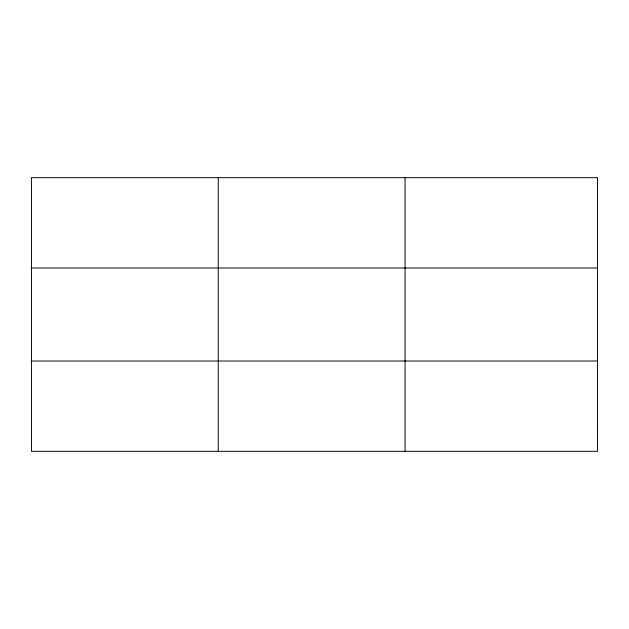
<?xml version="1.0" encoding="UTF-8"?>
<svg xmlns="http://www.w3.org/2000/svg" width="629" height="629" viewBox="0 0 629 629"><rect width="100%" height="100%" fill="white"/><g stroke="black" fill="none" stroke-linecap="round" stroke-linejoin="round"><path stroke-width="0.94" d="M218.263 451.315L218.263 177.685M405.076 451.315L405.076 177.685M31.45 267.985L597.55 267.985M31.45 361.015L597.55 361.015M597.55 428.742L597.55 451.315L31.45 451.315L31.45 177.685L597.55 177.685L597.55 428.742"/></g></svg>
